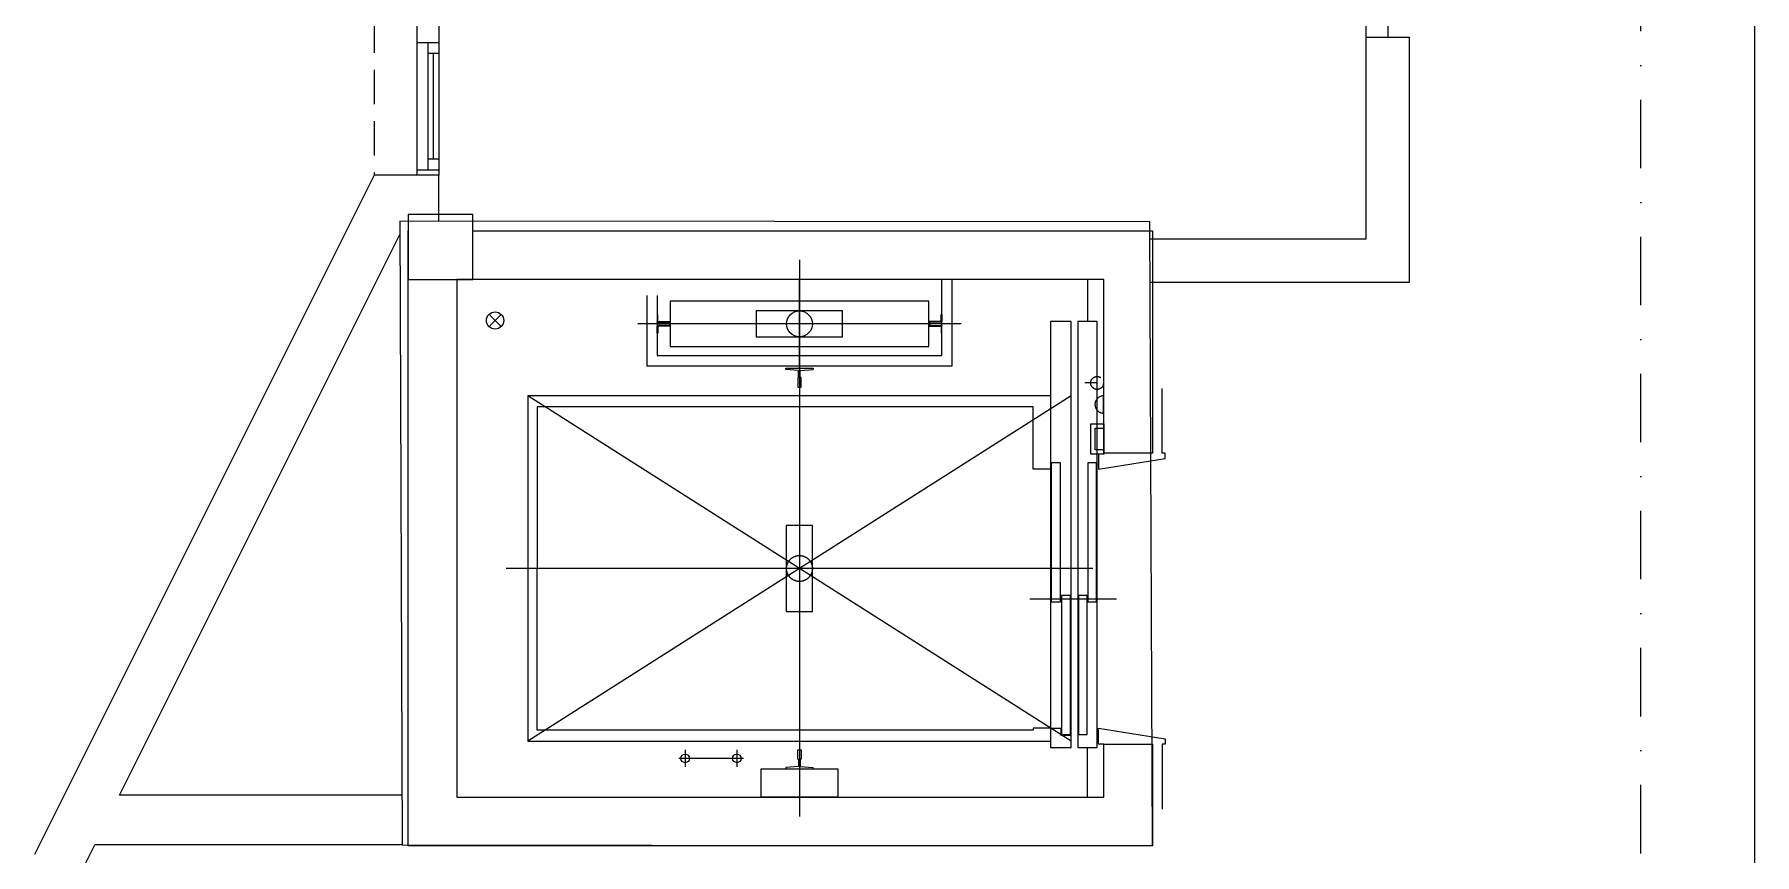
# Model space of a CAD drawing. Header units: inches. Extents: x -246178 to 57169, y -29325 to 19878.
# Drawn here: x -3547 to 4428, y -1326 to 2475 of the extents above; entities that cross this region are included whole.
import ezdxf

# ---------------------------------------------------------------- set-up
doc = ezdxf.new("R2010")
doc.units = ezdxf.units.IN
doc.header["$LTSCALE"] = 25
doc.header["$MEASUREMENT"] = 0
for name, pattern in [('00-Ground Floor$0$CENTERX2', [101.6, 63.5, -12.7, 12.7, -12.7]), ('00-Ground Floor$0$DASHED2', [9.525, 6.35, -3.175]), ('00-Ground Floor$0$HIDDEN', [9.525, 6.35, -3.175]), ('DASHDOT', [25.4, 12.7, -6.35, 0, -6.35])]:
    doc.linetypes.add(name, pattern=pattern)
for name, color, linetype, lineweight in [('00-Ground Floor$0$Aluminum', 251, 'Continuous', 5), ('00-Ground Floor$0$Axis', 251, '00-Ground Floor$0$CENTERX2', 5), ('00-Ground Floor$0$C-HYDR-CTCH', 251, 'Continuous', 5), ('00-Ground Floor$0$Cabin', 7, 'Continuous', 5), ('00-Ground Floor$0$Notes', 1, 'Continuous', 5), ('00-Ground Floor$0$Proj', 251, 'Continuous', 5), ('00-Ground Floor$0$Structure', 251, 'Continuous', 5), ('00-Ground Floor$0$Tech', 169, '00-Ground Floor$0$DASHED2', 5), ('00-Ground Floor$0$Walls', 251, 'Continuous', 5), ('F-ALRM-CLNG-CNDT', 51, 'DASHDOT', 25), ('F-ALRM-CNDT-SPLY', 43, 'POWER SUPPLY', 25)]:
    doc.layers.add(name, color=color, linetype=linetype, lineweight=lineweight)
doc.styles.get("Standard").update_dxf_attribs({"font": 'arial.ttf'})
doc.linetypes.add('POWER SUPPLY', pattern='A,50.8,-4,["PS",Standard,S=4.5,R=0,X=0,Y=-2.25],-11', length=65.8)

# ---------------------------------------------------------------- blocks, each defined once
blk = doc.blocks.new('00-Ground Floor$0$T127-1_B')
at = {"layer": '00-Ground Floor$0$Cabin'}
for p, q in [((44.5, 8), (44.5, 4)), ((44.5, 4), (78, 4)), ((78, 4), (82, 63.5)), ((44.5, -8), (44.5, -4)), ((44.5, -4), (78, -4)), ((78, -4), (82, -63.5))]:
    blk.add_line(p, q, dxfattribs=at)
at = {"layer": '00-Ground Floor$0$Cabin', "ltscale": 5}
for points in [[(44.5, 8), (0, 8), (0, -8), (44.5, -8)], [(82, 63.5), (89, 63.5), (89, -63.5), (82, -63.5)]]:
    blk.add_lwpolyline(points, dxfattribs=at)
blk = doc.blocks.new('00-Ground Floor$0$T127-1_B__1680')
at = {"layer": '00-Ground Floor$0$Axis'}
blk.add_line((-990, 0), (990, 0), dxfattribs=at)
at = {"layer": '00-Ground Floor$0$Notes', "xscale": -1}
blk.add_blockref('00-Ground Floor$0$T127-1_B', (-840, 0), dxfattribs=at)
at = {"layer": '00-Ground Floor$0$Notes'}
blk.add_blockref('00-Ground Floor$0$T127-1_B', (840, 0), dxfattribs=at)
blk = doc.blocks.new('00-Ground Floor$0$JIS5K')
at = {"layer": '00-Ground Floor$0$Cabin'}
for p, q in [((60.2, 8), (60.2, 11.2)), ((60.2, -8), (60.2, -11.2))]:
    blk.add_line(p, q, dxfattribs=at)
at = {"layer": '00-Ground Floor$0$Cabin', "ltscale": 5}
for points in [[(57, 11.2), (0, 11.2), (0, -11.2), (57, -11.2)], [(60.2, 8), (3.2, 8), (3.2, -8), (60.2, -8)], [(57, 11.2), (57, 43.5), (60.2, 43.5), (60.2, 11.2)], [(57, -11.2), (57, -43.5), (60.2, -43.5), (60.2, -11.2)]]:
    blk.add_lwpolyline(points, dxfattribs=at)
blk = doc.blocks.new('00-Ground Floor$0$JIS5K__1200')
at = {"layer": '00-Ground Floor$0$Axis'}
blk.add_line((-750, 0), (750, 0), dxfattribs=at)
at = {"layer": '00-Ground Floor$0$Notes', "xscale": -1}
blk.add_blockref('00-Ground Floor$0$JIS5K', (-600, 0), dxfattribs=at)
at = {"layer": '00-Ground Floor$0$Notes'}
blk.add_blockref('00-Ground Floor$0$JIS5K', (600, 0), dxfattribs=at)
blk = doc.blocks.new('00-Ground Floor$0$对重支撑1')
at = {"layer": '00-Ground Floor$0$Cabin'}
blk.add_lwpolyline([(1060, 178), (929, 178), (929, -178), (1060, -178)], close=True, dxfattribs=at).dxf.unprotected_set("ltscale", 0)
blk = doc.blocks.new('00-Ground Floor$0$井道平面图轿厢1轿厢地坎')
at = {"layer": '00-Ground Floor$0$Axis', "ltscale": 0.864}
blk.add_lwpolyline([(0, 96), (0, -192)], dxfattribs=at)
at = {"layer": '00-Ground Floor$0$Cabin', "ltscale": 5}
for points in [[(690, 0), (690, -96), (-1285, -96), (-1285, 0)], [(15, -3), (15, -46), (-630, -46), (-630, -3)], [(630, -50), (630, -93), (-15, -93), (-15, -50)]]:
    blk.add_lwpolyline(points, close=True, dxfattribs=at)
at = {"layer": '00-Ground Floor$0$Cabin'}
for points in [[(600, 0), (600, -48)], [(600, -48), (633, -48)], [(633, -48), (633, -96)]]:
    blk.add_lwpolyline(points, dxfattribs=at)
blk = doc.blocks.new('00-Ground Floor$0$层门地坎1')
at = {"layer": '00-Ground Floor$0$Axis', "ltscale": 0.81}
blk.add_lwpolyline([(0, 90), (0, -180)], dxfattribs=at)
at = {"layer": '00-Ground Floor$0$Cabin', "ltscale": 5}
for points in [[(690, 0), (690, -90), (-1285, -90), (-1285, 0)], [(15, -47), (15, -87), (-630, -87), (-630, -47)], [(630, -3), (630, -43), (-15, -43), (-15, -3)]]:
    blk.add_lwpolyline(points, close=True, dxfattribs=at)

msp = doc.modelspace()

# ---------------------------------------------------------------- linework, layer by layer
at = {"layer": '00-Ground Floor$0$Aluminum'}
for p, q in [((-1772.1, 1823.4, 0), (-1772.1, 8502.6, 0)), ((-1672.1, 8502.6, 0), (-1672.1, 1823.4, 0)), ((2627.9, 2463, 0), (2627.9, 7863, 0)), ((2727.9, 7863, 0), (2727.9, 2463, 0)), ((-1772.1, 2438, 0), (-1672.1, 2438, 0)), ((-1722.1, 1848.4, 0), (-1722.1, 2438, 0)), ((-1722.1, 2388, 0), (-1672.1, 2388, 0)), ((-1697.1, 1898.4, 0), (-1697.1, 2388, 0)), ((-1772.1, 1848.4, 0), (-1672.1, 1848.4, 0)), ((-1722.1, 1898.4, 0), (-1672.1, 1898.4, 0))]:
    msp.add_line(p, q, dxfattribs=at)
at = {"layer": '00-Ground Floor$0$Axis'}
msp.add_line((0, 929), (0, 1339), dxfattribs=at)
at = {"layer": '00-Ground Floor$0$Axis', "ltscale": 3}
for points in [[(0, 1430), (0, -1150)], [(1260, 800), (-1260, -800)], [(1260, -800), (-1260, 800)], [(1360, 0), (-1360, 0)]]:
    msp.add_lwpolyline(points, dxfattribs=at)
at = {"layer": '00-Ground Floor$0$Axis', "ltscale": 1.5}
msp.add_lwpolyline([(0, 250), (0, -250)], dxfattribs=at)
at = {"layer": '00-Ground Floor$0$Axis', "ltscale": 0.24}
for points in [[(-530, -840), (-530, -920)], [(-290, -840), (-290, -920)]]:
    msp.add_lwpolyline(points, dxfattribs=at)
at = {"layer": '00-Ground Floor$0$Axis', "ltscale": 0.9}
msp.add_lwpolyline([(-260, -880), (-560, -880)], dxfattribs=at)
at = {"layer": '00-Ground Floor$0$C-HYDR-CTCH', "flags": 128}
msp.add_lwpolyline([(-1853.1, 1610.2), (-1841.7, -1281.3), (1636, -1285), (1624.7, 1606.5), (-1853.1, 1610.2)], dxfattribs=at)
at = {"layer": '00-Ground Floor$0$Cabin', "ltscale": 5}
for points in [[(-708.2, 1265), (-708.2, 940), (708.2, 940), (708.2, 1340)], [(-660.2, 1265), (-660.2, 988), (660.2, 988), (660.2, 1340)]]:
    msp.add_lwpolyline(points, dxfattribs=at)
at = {"layer": '00-Ground Floor$0$Cabin'}
for points in [[(1335, 1340), (1335, 1145)], [(250, 1134), (-250, 1134)], [(1260, 1145), (1164, 1145)], [(1164, 1145), (1164, 800)], [(1260, 1145), (1164, 1145)], [(1164, 1145), (1164, 800)], [(1260, -830), (1260, 1145)], [(1260, -830), (1260, 1145)], [(1164, 800), (-1260, 800)], [(-1260, 800), (-1260, -800)], [(1164, 800), (-1260, 800)], [(-1260, 800), (-1260, -800)], [(1386, 530), (1386, 460), (1696, 510), (1696, 535), (1681, 535), (1681, 835)], [(1084, 750), (-1216, 750)], [(-1216, 750), (-1216, 0)], [(1084, 460), (1084, 750)], [(1164, 460), (1084, 460)], [(-1216, -750), (-1216, 0)], [(1084, -750), (-1216, -750)], [(1164, -740), (1084, -740)], [(1084, -740), (1084, -750)], [(1411, -815), (1411, -815), (1386, -815), (1386, -740), (1696, -790), (1696, -815), (1681, -815), (1681, -1115)], [(-1260, -800), (1164, -800)], [(-1260, -800), (1164, -800)], [(1164, -800), (1164, -830)], [(1164, -800), (1164, -830)], [(1164, -830), (1260, -830)], [(1164, -830), (1260, -830)], [(1335, -1060), (1335, -830)]]:
    msp.add_lwpolyline(points, dxfattribs=at)
at = {"layer": '00-Ground Floor$0$Cabin', "ltscale": 5}
msp.add_lwpolyline([(-600, 1239), (-600, 1029), (600, 1029), (600, 1239)], close=True, dxfattribs=at)
at = {"layer": '00-Ground Floor$0$Cabin'}
msp.add_lwpolyline([(-200, 1195), (-200, 1073), (200, 1073), (200, 1195)], close=True, dxfattribs=at)
at = {"layer": '00-Ground Floor$0$Cabin', "ltscale": 50}
msp.add_lwpolyline([(-61, -200), (61, -200), (61, 200), (-61, 200)], close=True, dxfattribs=at)
at = {"layer": '00-Ground Floor$0$Cabin'}
for centre, radius in [((0, 1134), 60), ((-530, -880), 20), ((-290, -880), 20)]:
    msp.add_circle(centre, radius, dxfattribs=at)
at = {"layer": '00-Ground Floor$0$Notes'}
for p, q in [((-1436.1, 1174.5), (-1386.1, 1124.5)), ((-1386.1, 1174.5), (-1436.1, 1124.5))]:
    msp.add_line(p, q, dxfattribs=at)
msp.add_circle((-1411.1, 1149.5), 40, dxfattribs=at)
at = {"layer": '00-Ground Floor$0$Proj', "linetype": '00-Ground Floor$0$HIDDEN'}
msp.add_line((-1972.1, 8502.6, 0), (-1972.1, 1823.4, 0), dxfattribs=at)
at = {"layer": '00-Ground Floor$0$Structure'}
msp.add_lwpolyline([(-1814, 1340), (-1514, 1340), (-1514, 1640), (-1814, 1640)], close=True, dxfattribs=at)
for points in [[(1636, 535), (1411, 535), (1411, 1340), (-1589, 1340), (-1589, -1060), (1411, -1060), (1411, -815), (1636, -815), (1636, -1285), (-1814, -1285), (-1814, 1565)], [(-1514, 1565), (1636, 1565), (1636, 535)]]:
    msp.add_lwpolyline(points, dxfattribs=at)
at = {"layer": '00-Ground Floor$0$Tech', "ltscale": 0.36}
msp.add_lwpolyline([(1380, 860), (1320, 860)], dxfattribs=at)
at = {"layer": '00-Ground Floor$0$Tech', "ltscale": 0.48}
msp.add_lwpolyline([(1410, 720), (1410, 800)], dxfattribs=at)
at = {"layer": '00-Ground Floor$0$Tech', "ltscale": 9}
for points in [[(1351, 530), (1351, 670), (1411, 670), (1411, 530)], [(1371, 550), (1371, 650), (1411, 650), (1411, 550)]]:
    msp.add_lwpolyline(points, close=True, dxfattribs=at)
at = {"layer": '00-Ground Floor$0$Tech'}
msp.add_circle((1380, 860), 30, dxfattribs=at)
at = {"layer": '00-Ground Floor$0$Tech', "ltscale": 5}
msp.add_circle((0, 0), 60, dxfattribs=at)
at = {"layer": '00-Ground Floor$0$Tech'}
msp.add_arc((1410, 760), 40, 90, 270, dxfattribs=at)
at = {"layer": '00-Ground Floor$0$Walls'}
for p, q in [((2627.9, 2463, 0), (2827.9, 2463, 0)), ((2627.9, 1527.6, 0), (2627.9, 2463, 0)), ((2827.9, 1327.6, 0), (2827.9, 2463, 0)), ((-1972.1, 1823.4, 0), (-3546.8, -1326.1, 0)), ((-1672.1, 1823.4, 0), (-1972.1, 1823.4, 0)), ((-1672.1, 1610, 0), (-1672.1, 1823.4, 0)), ((-3152.3, -1051.3, 0), (-1852.8, 1547.6, 0)), ((1625, 1527.5), (2627.9, 1527.6, 0)), ((1625.8, 1327.5), (2827.9, 1327.6, 0)), ((-1841.7, -1051.3), (-3152.3, -1051.3, 0)), ((-3341.1, -1428.9, 0), (-3267.3, -1281.3, 0)), ((-1841.7, -1281.3), (-3267.3, -1281.3, 0))]:
    msp.add_line(p, q, dxfattribs=at)
at = {"layer": 'F-ALRM-CLNG-CNDT'}
msp.add_lwpolyline([(1112.8, -3300.7), (3825.7, -3300.7, 0.414214), (3900.7, -3225.7), (3900.7, 3087.2)], format="xyb", dxfattribs=at)
at = {"layer": 'F-ALRM-CNDT-SPLY', "elevation": 0}
msp.add_lwpolyline([(4427.9, 7691.4), (4427.9, -3812, 0.414214), (4502.9, -3887), (6859.3, -3887)], format="xyb", dxfattribs=at)

# ---------------------------------------------------------------- block references
at = {"layer": '00-Ground Floor$0$Notes', "xscale": -1}
for name, p, rotation in [('00-Ground Floor$0$JIS5K__1200', (0, 1134), 1.53523449952786e-06), ('00-Ground Floor$0$井道平面图轿厢1轿厢地坎', (1164, -140), 90), ('00-Ground Floor$0$层门地坎1', (1290, -140), 90)]:
    msp.add_blockref(name, p, dxfattribs=dict(at, rotation=rotation))
at = {"layer": '00-Ground Floor$0$Notes', "yscale": -1, "rotation": 270.0000000000001}
for name in ['00-Ground Floor$0$T127-1_B__1680', '00-Ground Floor$0$对重支撑1']:
    msp.add_blockref(name, (0, 0), dxfattribs=at)

doc.saveas('drawing.dxf')
